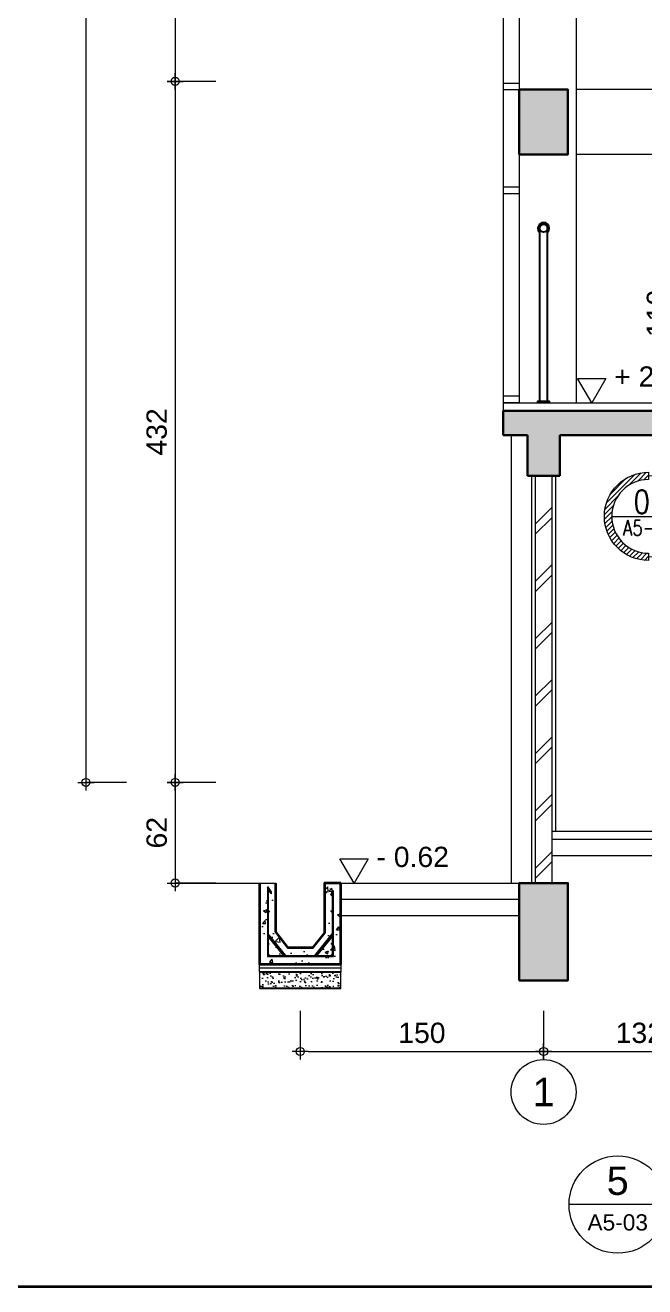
# Model space of a CAD drawing. Header units: millimetres. Extents: x -11 to 1625, y -267 to 180.
# Drawn here: x 1102.54 to 1110.18, y 9 to 24.55 of the extents above; entities that cross this region are included whole.
import ezdxf
from ezdxf.enums import TextEntityAlignment as Align

# ---------------------------------------------------------------- set-up
doc = ezdxf.new("R2010")
doc.units = ezdxf.units.MM
for name, color, linetype, lineweight in [('ars', 11, 'Continuous', 5), ('ARSIR BETON', 47, 'Continuous', 5), ('ARSIR WARNA', 43, 'Continuous', 0), ('balok', 111, 'Continuous', 35), ('bata', 5, 'Continuous', 25), ('blk', 1, 'Continuous', 30), ('GRS KOP', 1, 'Continuous', 35), ('kop', 7, 'Continuous', 20), ('kus', 63, 'Continuous', 15), ('lan', 7, 'Continuous', 15), ('not', 7, 'Continuous', 20), ('sol kol', 8, 'Continuous', 0), ('tem', 5, 'Continuous', 20), ('u', 6, 'Continuous', 20)]:
    doc.layers.add(name, color=color, linetype=linetype, lineweight=lineweight)
doc.styles.add('ATTR', font='romans.shx', dxfattribs={"width": 0.8, "height": 1.735066})
doc.styles.add('BARU', font='complex.shx')
doc.styles.add('S', font='SIMPLEX', dxfattribs={"width": 1.1})
doc.styles.get("Standard").update_dxf_attribs({"font": 'ARIALUNI.TTF'})
doc.linetypes.add('BATTING', pattern='A,0.0001,-0.1,[134,ltypeshp.shx,S=0.1,R=0,X=-0.1,Y=0],-0.2,[134,ltypeshp.shx,S=0.1,R=180,X=0.1,Y=0],-0.1', length=0.4001)
doc.dimstyles.new('SK 50', dxfattribs={"dimtxt": 0.25, "dimasz": 0.1, "dimexe": 0, "dimexo": 0, "dimgap": 0.1, "dimtad": 1, "dimdec": 0, "dimlfac": 50, "dimzin": 12, "dimdsep": 46, "dimtxsty": 'Standard', "dimblk": 'BULAT', "dimcen": 0.1, "dimclrd": 256, "dimclre": 256, "dimclrt": 256, "dimadec": 0, "dimazin": 3, "dimtfac": 1, "dimtdec": 0, "dimtofl": 0, "dimtmove": 0, "dimatfit": 3, "dimldrblk": 'BULAT', "dimfxl": 0, "dimtolj": 1, "dimtzin": 0, "dimlwd": -1, "dimlwe": -1, "dimarcsym": 0})

# ---------------------------------------------------------------- blocks, each defined once
blk = doc.blocks.new('kop')
at = {"layer": 'GRS KOP'}
blk.add_lwpolyline([(1, 54), (83, 54), (83, 1), (1, 1)], close=True, dxfattribs=at)
at = {"layer": 'kop', "style": 'BARU', "flags": 4}
for p, height in [((73.8, 5.4), 0.35), ((80.303, 5.382), 0.25), ((73.8, 4.9), 0.35), ((80.303, 4.882), 0.25), ((73.8, 4.4), 0.35), ((80.303, 4.382), 0.25)]:
    blk.add_attdef('-', p, '', height=height, dxfattribs=at)
at = {"layer": 'kop', "flags": 4}
for tag, p in [('AR-00', (78.057, 2.648)), ('00', (81.238, 2.647))]:
    blk.add_attdef(tag, text='', height=0.35, dxfattribs=at).set_placement(p, align=Align.MIDDLE)
blk = doc.blocks.new('BULAT')
for p, q in [((-1, 0), (1, 0)), ((0, -1), (0, 1))]:
    blk.add_line(p, q)
blk.add_circle((0, 0), 0.5)
blk = doc.blocks.new('*D91')
at = {"layer": 'Defpoints', "color": 0, "ltscale": 0.15}
for p in [(1108.932, 12.4), (1111.582, 12.4), (1111.582, 11.9)]:
    blk.add_point(p, dxfattribs=at)
at = {"layer": 'u', "ltscale": 0.15}
for p, q in [((1108.932, 12.4), (1108.932, 11.9)), ((1111.582, 12.4), (1111.582, 11.9)), ((1109.032, 11.9), (1111.482, 11.9))]:
    blk.add_line(p, q, dxfattribs=at)
at = {"layer": 'u', "ltscale": 0.15, "xscale": 0.1, "yscale": 0.1, "zscale": 0.1, "rotation": 180}
blk.add_blockref('BULAT', (1108.932, 11.9), dxfattribs=at)
at = {"layer": 'u', "ltscale": 0.15, "xscale": 0.1, "yscale": 0.1, "zscale": 0.1}
blk.add_blockref('BULAT', (1111.582, 11.9), dxfattribs=at)
at = {"layer": 'u', "ltscale": 0.15, "insert": (1110.257, 12.128), "char_height": 0.25, "attachment_point": 5}
blk.add_mtext('\\A1;132.5', dxfattribs=at)
blk = doc.blocks.new('Ndtpd')
blk.add_line((0.747, 0), (-0.747, 0))
blk.add_circle((0, 0), 0.747)
at = {"flags": 4}
for tag, height, p in [('NO', 0.5, (0, 0.148)), ('NOLBR', 0.3, (0, -0.398))]:
    blk.add_attdef(tag, text='', height=height, dxfattribs=at).set_placement(p, align=Align.CENTER)
for tag, p, height in [('NDTPD', (1.516, 0.148), 0.5), ('SKALA', (1.523, -0.398), 0.3)]:
    blk.add_attdef(tag, p, '', height=height, dxfattribs=at)
blk = doc.blocks.new('*D92')
at = {"layer": 'Defpoints', "color": 0, "ltscale": 0.15}
for p in [(1104.891, 23.856), (1104.391, 15.216), (1104.891, 15.216)]:
    blk.add_point(p, dxfattribs=at)
at = {"layer": 'u', "ltscale": 0.15}
for p, q in [((1104.891, 23.856), (1104.391, 23.856)), ((1104.391, 23.756), (1104.391, 15.316)), ((1104.891, 15.216), (1104.391, 15.216))]:
    blk.add_line(p, q, dxfattribs=at)
at = {"layer": 'u', "ltscale": 0.15, "xscale": 0.1, "yscale": 0.1, "zscale": 0.1}
for p, rotation in [((1104.391, 23.856), 90), ((1104.391, 15.216), 270)]:
    blk.add_blockref('BULAT', p, dxfattribs=dict(at, rotation=rotation))
at = {"layer": 'u', "ltscale": 0.15, "insert": (1104.164, 19.536), "char_height": 0.25, "attachment_point": 5, "rotation": 90}
blk.add_mtext('\\A1;432', dxfattribs=at)
blk = doc.blocks.new('*D93')
at = {"layer": 'Defpoints', "color": 0, "ltscale": 0.15}
for p in [(1104.891, 31.776), (1104.391, 23.856), (1104.891, 23.856)]:
    blk.add_point(p, dxfattribs=at)
at = {"layer": 'u', "ltscale": 0.15}
for p, q in [((1104.891, 31.776), (1104.391, 31.776)), ((1104.391, 31.676), (1104.391, 23.956)), ((1104.891, 23.856), (1104.391, 23.856))]:
    blk.add_line(p, q, dxfattribs=at)
at = {"layer": 'u', "ltscale": 0.15, "xscale": 0.1, "yscale": 0.1, "zscale": 0.1}
for p, rotation in [((1104.391, 31.776), 90), ((1104.391, 23.856), 270)]:
    blk.add_blockref('BULAT', p, dxfattribs=dict(at, rotation=rotation))
at = {"layer": 'u', "ltscale": 0.15, "insert": (1104.164, 27.816), "char_height": 0.25, "attachment_point": 5, "rotation": 90}
blk.add_mtext('\\A1;396', dxfattribs=at)
blk = doc.blocks.new('*D97')
at = {"layer": 'Defpoints', "color": 0, "ltscale": 0.15}
for p in [(1104.891, 15.216), (1104.391, 13.976), (1104.891, 13.976)]:
    blk.add_point(p, dxfattribs=at)
at = {"layer": 'u', "ltscale": 0.15}
for p, q in [((1104.891, 15.216), (1104.391, 15.216)), ((1104.391, 15.116), (1104.391, 14.076)), ((1104.891, 13.976), (1104.391, 13.976))]:
    blk.add_line(p, q, dxfattribs=at)
at = {"layer": 'u', "ltscale": 0.15, "xscale": 0.1, "yscale": 0.1, "zscale": 0.1}
for p, rotation in [((1104.391, 15.216), 90), ((1104.391, 13.976), 270)]:
    blk.add_blockref('BULAT', p, dxfattribs=dict(at, rotation=rotation))
at = {"layer": 'u', "ltscale": 0.15, "insert": (1104.164, 14.596), "char_height": 0.25, "attachment_point": 5, "rotation": 90}
blk.add_mtext('\\A1;62', dxfattribs=at)
blk = doc.blocks.new('*D98')
at = {"layer": 'Defpoints', "color": 0, "ltscale": 0.15}
for p in [(1103.791, 47.496), (1103.291, 15.216), (1103.791, 15.216)]:
    blk.add_point(p, dxfattribs=at)
at = {"layer": 'u', "ltscale": 0.15}
for p, q in [((1103.791, 47.496), (1103.291, 47.496)), ((1103.291, 47.396), (1103.291, 15.316)), ((1103.791, 15.216), (1103.291, 15.216))]:
    blk.add_line(p, q, dxfattribs=at)
at = {"layer": 'u', "ltscale": 0.15, "xscale": 0.1, "yscale": 0.1, "zscale": 0.1}
for p, rotation in [((1103.291, 47.496), 90), ((1103.291, 15.216), 270)]:
    blk.add_blockref('BULAT', p, dxfattribs=dict(at, rotation=rotation))
at = {"layer": 'u', "ltscale": 0.15, "insert": (1103.064, 31.356), "char_height": 0.25, "attachment_point": 5, "rotation": 90}
blk.add_mtext('\\A1;1614', dxfattribs=at)
blk = doc.blocks.new('PEIL')
blk.add_lwpolyline([(-0.188, 0.325), (0.188, 0.325), (0, 0)], close=True)
at = {"style": 'S', "width": 1.1, "flags": 4}
blk.add_attdef('CAT', (0.265, 0.036), '', height=0.2, dxfattribs=at)
blk = doc.blocks.new('NAV')
blk.add_circle((0, -0.4), 0.4)
at = {"style": 'S', "width": 0.75, "flags": 4}
blk.add_attdef('AV', text='', height=0.3, dxfattribs=at).set_placement((0, -0.4), align=Align.MIDDLE)
blk = doc.blocks.new('*D99')
at = {"layer": 'Defpoints', "color": 0, "ltscale": 0.15}
for p in [(1105.932, 12.4), (1108.932, 12.4), (1108.932, 11.9)]:
    blk.add_point(p, dxfattribs=at)
at = {"layer": 'u', "ltscale": 0.15}
for p, q in [((1105.932, 12.4), (1105.932, 11.9)), ((1108.932, 12.4), (1108.932, 11.9)), ((1106.032, 11.9), (1108.832, 11.9))]:
    blk.add_line(p, q, dxfattribs=at)
at = {"layer": 'u', "ltscale": 0.15, "xscale": 0.1, "yscale": 0.1, "zscale": 0.1, "rotation": 180}
blk.add_blockref('BULAT', (1105.932, 11.9), dxfattribs=at)
at = {"layer": 'u', "ltscale": 0.15, "xscale": 0.1, "yscale": 0.1, "zscale": 0.1}
blk.add_blockref('BULAT', (1108.932, 11.9), dxfattribs=at)
at = {"layer": 'u', "ltscale": 0.15, "insert": (1107.432, 12.128), "char_height": 0.25, "attachment_point": 5}
blk.add_mtext('\\A1;150', dxfattribs=at)
blk = doc.blocks.new('*D3106')
at = {"layer": 'Defpoints', "color": 0, "ltscale": 0.15}
for p in [(1111.132, 22.096), (1110.556, 19.896), (1111.182, 19.896)]:
    blk.add_point(p, dxfattribs=at)
at = {"layer": 'u', "ltscale": 0.15}
for p, q in [((1111.132, 22.096), (1110.556, 22.096)), ((1110.556, 21.996), (1110.556, 19.996)), ((1111.182, 19.896), (1110.556, 19.896))]:
    blk.add_line(p, q, dxfattribs=at)
at = {"layer": 'u', "ltscale": 0.15, "xscale": 0.1, "yscale": 0.1, "zscale": 0.1}
for p, rotation in [((1110.556, 22.096), 90), ((1110.556, 19.896), 270)]:
    blk.add_blockref('BULAT', p, dxfattribs=dict(at, rotation=rotation))
at = {"layer": 'u', "ltscale": 0.15, "insert": (1110.329, 20.996), "char_height": 0.25, "attachment_point": 5, "rotation": 90}
blk.add_mtext('\\A1;110', dxfattribs=at)
blk = doc.blocks.new('NOT15')
at = {"layer": 'not'}
h = blk.add_hatch(dxfattribs=at)
h.set_pattern_fill('ANSI31', color=4, scale=0.324348, style=0)
h.set_pattern_definition([(45, (3660.145562, 1556.199183), (-0.0286686186, 0.0286686186), [])])
edge = h.paths.add_edge_path()
edge.add_line((0, 1.016), (0, 0.928))
edge.add_arc((0, 0.486), 0.442, 90, 270)
edge.add_line((0, 0.044), (0, -0.044))
edge.add_arc((0, 0.486), 0.53, 90, 270, ccw=False)
at = {"layer": 'not', "color": 4}
blk.add_lwpolyline([(0, 1.016), (0, 0.928, 1), (0, 0.044), (0, -0.044, -1)], format="xyb", close=True, dxfattribs=at)
blk.add_lwpolyline([(-0.442, 0.486), (0.486, 0.486)], dxfattribs=at)
blk.add_arc((0, 0.486), 0.486, 270, 90, dxfattribs=at)
at = {"style": 'ATTR', "width": 0.8}
for tag, height, p in [('NOT', 0.281, (0.015, 0.661)), ('AR-OO', 0.181, (0.017, 0.348))]:
    blk.add_attdef(tag, text='', height=height, dxfattribs=at).set_placement(p, align=Align.MIDDLE_CENTER)

msp = doc.modelspace()

# ---------------------------------------------------------------- hatches: boundary and pattern name
at = {"layer": 'ars'}
h = msp.add_hatch(dxfattribs=at)
h.set_pattern_fill('TEMBOK', color=256, scale=0.5)
h.set_pattern_definition([(45, (1080.9402, -84.442), (-0.3535534, 0.3535534), []), (45, (1081.0652, -84.442), (-0.3535534, 0.3535534), [])])
h.paths.add_polyline_path([(1108.8317676, 13.9759917), (1108.8317676, 18.9959917), (1109.0317676, 18.9959917), (1109.0317676, 13.9759917)])
at = {"layer": 'ARSIR BETON'}
h = msp.add_hatch(dxfattribs=at)
h.set_pattern_fill('AR-CONC', color=256, scale=0.0025, style=0)
h.set_pattern_definition([(50, (854.5511, -59.4925), (0.4554469, -0.0398464), [0.04762345, -0.523858]), (355, (854.5511, -59.4925), (-0.0881042, 0.4776261), [0.0380988, -0.4190864]), (100.451, (854.58906, -59.4958), (0.3673443, 0.4377775), [0.0404737, -0.44521055]), (46.1842, (854.5511, -59.3655), (0.6776756, -0.1051024), [0.0714352, -0.785787]), (96.6356, (854.6076, -59.37425), (0.5934913, 0.6185438), [0.0607105, -0.6678158]), (351.184, (854.5511, -59.3655), (0.5934922, 0.6185427), [0.0571481, -0.6286296]), (21, (854.6146, -59.39724), (0.3790249, -0.2556555), [0.04762345, -0.523858]), (326, (854.6146, -59.39724), (0.15450006, 0.460455), [0.0380988, -0.4190864]), (71.4514, (854.6462, -59.41855), (0.5335239, 0.2048005), [0.0404737, -0.44521055]), (37.5, (854.5511, -59.49249), (0.00772126, 0.21138073), [0, -0.41400656, 0, -0.4254362, 0, -0.42067384]), (7.5, (854.5511, -59.49249), (0.16704373, 0.2504433), [0, -0.24256213, 0, -0.40448187, 0, -0.1603323]), (327.5, (854.4095, -59.49249), (0.33896548, -0.0143214), [0, -0.15874485, 0, -0.49528392, 0, -0.65720366]), (317.5, (854.346, -59.4925), (0.37031093, 0.06356416), [0, -0.2063683, 0, -0.32891932, 0, -0.46670985])])
h.paths.add_polyline_path([(1106.2317741, 13.6759949), (1106.4317676, 13.6759949), (1106.4317676, 12.9760177), (1105.4318, 12.9760177), (1105.4318, 13.9759852), (1105.6317935, 13.9759852), (1105.6317935, 13.3760047), (1105.7817887, 13.1760112), (1106.0817789, 13.1760112), (1106.2297695, 13.3616347), (1106.2300879, 13.4592234), (1106.2317741, 13.4616315)])
h.paths.add_polyline_path([(1106.4317676, 13.7560588), (1106.2317741, 13.7560588), (1106.2317741, 13.9759852), (1106.3317708, 13.9759852), (1106.4317676, 13.9759852)])
h = msp.add_hatch(dxfattribs=at)
h.set_pattern_fill('AR-SAND', color=256, scale=0.002, style=0)
h.set_pattern_definition([(37.5, (1344.841695, -39.80717), (-0.003199959, 0.09787947), [0, -0.077213493, 0, -0.086357196, 0, -0.08254732]), (7.5, (1344.8417, -39.80717), (0.08990174, 0.143360366), [0, -0.041654648, 0, -0.06959374, 0, -0.026669134]), (327.5, (1344.77921, -39.80717), (0.158193338, 0.000287428), [0, -0.025399175, 0, -0.091437032, 0, -0.119376125]), (317.5, (1344.77921, -39.80717), (0.15270633, 0.04458442), [0, -0.012699588, 0, -0.059942054, 0, -0.068577774])])
h.paths.add_polyline_path([(1105.4318, 12.6760274), (1106.4317676, 12.6760274), (1106.4317676, 12.8760209), (1105.4318, 12.8760209)])
at = {"layer": 'sol kol'}
h = msp.add_hatch(color=256, dxfattribs=at)
h.dxf.hatch_style = 1
h.paths.add_polyline_path([(1108.6317676, 22.9559917), (1109.2317676, 22.9559917), (1109.2317676, 23.7559917), (1108.6317676, 23.7559917)])
h = msp.add_hatch(color=256, dxfattribs=at)
h.dxf.hatch_style = 1
h.paths.add_polyline_path([(1113.2317676, 18.3559917), (1113.2317676, 18.7159917), (1112.6317676, 18.7159917), (1112.6317676, 19.0759917), (1112.0317676, 19.0759917), (1112.0317676, 19.4359917), (1111.4317676, 19.4359917), (1111.4317676, 19.7959917), (1108.4317676, 19.7959917), (1108.4317676, 19.4959917), (1108.7317676, 19.4959917), (1108.7317676, 18.9959917), (1109.1317676, 18.9959917), (1109.1317676, 19.4959917), (1110.7486724, 19.4959917), (1117.6317676, 15.3661346), (1117.6317676, 12.7759917), (1118.2317676, 12.7759917), (1118.2317676, 13.9759917), (1118.0317676, 13.9759917), (1118.0317676, 15.8359917), (1117.4317676, 15.8359917), (1117.4317676, 16.1959917), (1116.8317676, 16.1959917), (1116.8317676, 16.5559917), (1116.2317676, 16.5559917), (1116.2317676, 16.9159917), (1115.6317676, 16.9159917), (1115.6317676, 17.2759917), (1115.0317676, 17.2759917), (1115.0317676, 17.6359917), (1114.4317676, 17.6359917), (1114.4317676, 17.9959917), (1113.8317676, 17.9959917), (1113.8317676, 18.3559917)])
h = msp.add_hatch(color=256, dxfattribs=at)
h.dxf.hatch_style = 1
h.paths.add_polyline_path([(1108.6317676, 12.7759917), (1109.2317676, 12.7759917), (1109.2317676, 13.9759917), (1108.6317676, 13.9759917)])

# ---------------------------------------------------------------- linework, layer by layer
for p, q in [((1106.4317676, 12.8760209), (1105.4318, 12.8760209)), ((1106.4317676, 12.6760274), (1105.4318, 12.6760274))]:
    msp.add_line(p, q)
msp.add_lwpolyline([(1108.9817676, 22.0459917, 1), (1108.8817676, 22.0459917), (1108.8817676, 19.9159917), (1108.9817676, 19.9159917)], format="xyb", close=True)
msp.add_lwpolyline([(1109.0017676, 19.8959917), (1108.8617676, 19.8959917), (1108.8617676, 19.9159917), (1109.0017676, 19.9159917)], close=True)
msp.add_circle((1108.9317676, 22.0459917), 0.05)
msp.add_arc((1108.9317676, 22.0459917), 0.07, 315.5846914, 224.4153086)
at = {"layer": 'ars'}
for points in [[(1108.8317676, 13.9759917), (1108.8317676, 18.9959917), (1109.0317676, 18.9959917), (1109.0317676, 13.9759917)], [(1105.4318, 12.9760177), (1106.4317676, 12.9760177), (1106.4317676, 12.8760209), (1105.4318, 12.8760209)], [(1105.4318, 12.6760274), (1106.4317676, 12.6760274), (1106.4317676, 12.8760209), (1105.4318, 12.8760209)]]:
    msp.add_lwpolyline(points, close=True, dxfattribs=at)
at = {"layer": 'ARSIR WARNA', "linetype": 'BATTING', "ltscale": 0.12}
msp.add_lwpolyline([(1106.4317676, 12.9260193), (1105.4318, 12.9260193)], dxfattribs=at)
at = {"layer": 'balok', "ltscale": 0.01}
for points in [[(1105.4318, 13.9759917), (1105.4318, 12.9760177), (1106.4317676, 12.9760177), (1106.4317676, 13.9759852)], [(1106.4317676, 13.9759852), (1106.2317741, 13.9759852), (1106.2317741, 13.3616347), (1106.0817789, 13.1760112), (1105.7817887, 13.1760112), (1105.6317935, 13.3760047), (1105.6318, 13.9759917)], [(1106.4317676, 13.7560588), (1106.4317676, 13.8759884)]]:
    msp.add_lwpolyline(points, dxfattribs=at)
at = {"layer": 'bata', "lineweight": 9}
for p, q in [((1105.5267969, 13.9302099), (1105.5267969, 13.0710146)), ((1105.5367966, 13.8984949), (1105.5367966, 13.0810143)), ((1106.3310563, 13.0810143), (1106.3310563, 13.8476116)), ((1106.341056, 13.0710146), (1106.341056, 13.8849309)), ((1105.5267969, 13.0710146), (1106.341056, 13.0710146)), ((1105.5367966, 13.0810143), (1106.3310563, 13.0810143))]:
    msp.add_line(p, q, dxfattribs=at)
at = {"layer": 'bata'}
for p, q in [((1105.5700635, 13.850985), (1105.5782547, 13.8567206)), ((1105.5367966, 13.3474837), (1105.7499722, 13.0810143)), ((1105.5367966, 13.3218721), (1105.7294829, 13.0810143)), ((1106.1135954, 13.0810143), (1106.3310563, 13.3528404)), ((1106.1340847, 13.0810143), (1106.3310563, 13.3272287))]:
    msp.add_line(p, q, dxfattribs=at)
for points in [[(1105.5782547, 13.8567206), (1105.5267969, 13.9302099)], [(1105.5782547, 13.8567206), (1105.5700635, 13.850985), (1105.5367966, 13.8984949)]]:
    msp.add_lwpolyline(points, dxfattribs=at)
at = {"layer": 'bata', "lineweight": 9}
msp.add_lwpolyline([(1106.3310563, 13.8476116), (1106.3186372, 13.826101), (1106.3099772, 13.8311008), (1106.341056, 13.8849309)], dxfattribs=at)
at = {"layer": 'bata'}
for centre in [(1105.5421653, 13.8785245), (1106.3257548, 13.827673), (1105.53788, 13.6259966), (1105.53788, 13.6259966), (1105.5413272, 13.6259966), (1106.3256876, 13.6259966), (1106.3256876, 13.6259966), (1105.5393226, 13.2260095), (1106.323683, 13.2260095), (1105.5421653, 13.086383), (1106.3248495, 13.086383)]:
    msp.add_circle(centre, 0.0053687, dxfattribs=at)
at = {"layer": 'blk'}
for p, q in [((1108.4317676, 19.7959917), (1111.4317676, 19.7959917)), ((1108.4317676, 19.7959917), (1108.4317676, 19.4959917)), ((1108.4317676, 19.4959917), (1108.7317676, 19.4959917)), ((1108.7317676, 18.9959917), (1108.7317676, 19.4959917)), ((1109.1317676, 19.4959917), (1110.7486724, 19.4959917)), ((1109.1317676, 18.9959917), (1109.1317676, 19.4959917)), ((1108.7317676, 18.9959917), (1109.1317676, 18.9959917))]:
    msp.add_line(p, q, dxfattribs=at)
for points in [[(1108.6317676, 22.9559917), (1109.2317676, 22.9559917), (1109.2317676, 23.7559917), (1108.6317676, 23.7559917)], [(1108.6317676, 12.7759917), (1109.2317676, 12.7759917), (1109.2317676, 13.9759917), (1108.6317676, 13.9759917)]]:
    msp.add_lwpolyline(points, close=True, dxfattribs=at)
at = {"layer": 'kus'}
for p, q in [((1108.4317676, 44.9759917), (1108.4317676, 19.8959917)), ((1108.6317676, 44.9759917), (1108.6317676, 19.8959917)), ((1108.4317676, 23.8359917), (1108.6317676, 23.8359917)), ((1108.4317676, 23.7559917), (1108.6317676, 23.7559917)), ((1108.4317676, 22.5559917), (1108.6317676, 22.5559917)), ((1108.4317676, 22.4759917), (1108.6317676, 22.4759917)), ((1108.6317676, 19.9759917), (1108.4317676, 19.9759917)), ((1108.6317676, 19.8959917), (1108.4317676, 19.8959917))]:
    msp.add_line(p, q, dxfattribs=at)
at = {"layer": 'lan'}
for p, q in [((1113.9984342, 23.7559917), (1109.3317676, 23.7559917)), ((1112.6651009, 22.9559917), (1109.3274357, 22.9559917)), ((1108.4317676, 19.8959917), (1111.5317676, 19.8959917)), ((1108.4317676, 19.8959917), (1108.4317676, 19.7959917)), ((1109.0317676, 14.6159917), (1117.6317676, 14.6159917)), ((1109.0317676, 14.5159917), (1117.6317676, 14.5159917)), ((1109.0317676, 14.3159917), (1117.6317676, 14.3159917)), ((1104.3217517, 13.9759917), (1105.6317676, 13.9759917)), ((1105.6318, 13.9759917), (1105.6318, 13.7759917)), ((1105.6318, 13.9759917), (1105.6318, 13.7759917)), ((1106.2317676, 13.9759917), (1106.2317676, 13.7759917)), ((1106.2317676, 13.9759917), (1108.6317676, 13.9759917)), ((1106.4317676, 13.9759852), (1106.4317676, 13.8479894)), ((1106.4317676, 13.9759852), (1106.4317676, 13.8479894)), ((1106.4317676, 13.7759917), (1108.6317676, 13.7759917)), ((1106.4317676, 13.5759917), (1108.6317676, 13.5759917))]:
    msp.add_line(p, q, dxfattribs=at)
at = {"layer": 'tem'}
for p, q in [((1109.3317676, 27.4159917), (1109.3317676, 19.8959917)), ((1108.5317676, 19.4959917), (1108.5317676, 13.9759917)), ((1108.7817676, 18.9959917), (1108.7817676, 13.9759917)), ((1109.0817676, 14.6159917), (1109.0817676, 18.9959917)), ((1105.4317676, 13.9759917), (1105.4317676, 13.1759917)), ((1106.4317676, 13.9759852), (1106.4317676, 13.1760112)), ((1106.4318, 13.9759917), (1106.4318, 13.1759917)), ((1106.4318, 13.9759917), (1106.4318, 13.1759917)), ((1106.4318, 13.9759917), (1106.4318, 13.1759917)), ((1105.4318, 13.7759917), (1105.4318, 13.1759917)), ((1105.4318, 13.7759917), (1105.4318, 13.1759917)), ((1105.4318, 13.7759917), (1105.4318, 13.1759917)), ((1106.4317676, 13.7759917), (1106.4317676, 13.1759917))]:
    msp.add_line(p, q, dxfattribs=at)

# ---------------------------------------------------------------- block references
at = {"xscale": 1.026892176462654, "yscale": 1.026892176462654, "zscale": 1.026892176462654}
msp.add_blockref('NOT15', (1110.2255833, 17.9959005), dxfattribs=at).add_auto_attribs({'NOT': '07', 'AR-OO': 'A5-03'})
at = {"layer": 'kop'}
msp.add_blockref('kop', (1079.214162, 7.9999999), dxfattribs=at)
at = {"layer": 'not'}
ref = msp.add_blockref('PEIL', (1109.5247145, 19.8959917), dxfattribs=dict(at, xscale=0.9237604307034012, yscale=0.9237604307034012, zscale=0.9237604307034012))
ref.add_attrib('CAT', '+ 2.34 BORDES', (1109.801388, 20.0932976), dxfattribs={"layer": '0', "height": 0.25, "flags": 4})
ref = msp.add_blockref('PEIL', (1106.595345, 13.9759917), dxfattribs=dict(at, xscale=0.9237604307034012, yscale=0.9237604307034012, zscale=0.9237604307034012))
ref.add_attrib('CAT', '- 0.62', (1106.8720186, 14.1732976), dxfattribs={"layer": '0', "height": 0.25, "flags": 4})
ref = msp.add_blockref('NAV', (1108.9317676, 11.8004147), dxfattribs=at)
ref.add_attrib('AV', '1', dxfattribs={"layer": '0', "height": 0.35, "flags": 4}).set_placement((1108.9317676, 11.4004147), align=Align.MIDDLE)
ref = msp.add_blockref('Ndtpd', (1109.8454853, 10.0136155), dxfattribs=dict(at, xscale=0.803212851405533, yscale=0.803212851405533, zscale=0.803212851405533))
ref.add_attrib('NO', '5', dxfattribs={"layer": '0', "height": 0.35, "flags": 4}).set_placement((1109.8451581, 10.1321414), align=Align.CENTER)
ref.add_attrib('NDTPD', 'POTONGAN TANGGA', (1111.06317, 10.1321414), dxfattribs={"layer": '0', "height": 0.35, "flags": 4})
ref.add_attrib('NOLBR', 'A5-03', dxfattribs={"layer": '0', "height": 0.2, "flags": 4}).set_placement((1109.8451581, 9.6936456), align=Align.CENTER)
ref.add_attrib('SKALA', 'SKALA 1 : 50', (1111.06897, 9.6936456), dxfattribs={"layer": '0', "height": 0.25, "flags": 4})

# ---------------------------------------------------------------- dimensions: what is measured, and where the dimension line sits
at = {"layer": 'u', "ltscale": 0.15}
for base, p1, p2, picture, middle in [((1103.291243, 15.2159917), (1103.791243, 47.4959917), (1103.791243, 15.2159917), '*D98', (1103.291243, 31.3559917)), ((1104.391243, 23.8559917), (1104.891243, 31.7759917), (1104.891243, 23.8559917), '*D93', (1104.391243, 27.8159917)), ((1104.391243, 15.2159917), (1104.891243, 23.8559917), (1104.891243, 15.2159917), '*D92', (1104.391243, 19.5359917)), ((1104.391243, 13.9759917), (1104.891243, 15.2159917), (1104.891243, 13.9759917), '*D97', (1104.391243, 14.5959917))]:
    dim = msp.add_linear_dim(base=base, p1=p1, p2=p2, angle=270, dimstyle='SK 50', dxfattribs=at)
    dim.commit()
    dim.dimension.update_dxf_attribs({"geometry": picture, "text_midpoint": middle, "dimtype": 160})
dim = msp.add_linear_dim(base=(1110.5564571, 19.8959917), p1=(1111.1317676, 22.0959917), p2=(1111.1817676, 19.8959917), angle=90, dimstyle='SK 50', dxfattribs=at)
dim.commit()
dim.dimension.update_dxf_attribs({"geometry": '*D3106', "text_midpoint": (1110.3287285, 20.9959917)})
dim = msp.add_linear_dim(base=(1108.9317676, 11.9004147), p1=(1105.9317676, 12.4004147), p2=(1108.9317676, 12.4004147), dimstyle='SK 50', dxfattribs=at)
dim.commit()
dim.dimension.update_dxf_attribs({"geometry": '*D99', "text_midpoint": (1107.4317676, 11.9004147), "dimtype": 160})
dim = msp.add_linear_dim(base=(1111.5817676, 11.9004147), p1=(1108.9317676, 12.4004147), p2=(1111.5817676, 12.4004147), dimstyle='SK 50', override={"dimdec": 1}, dxfattribs=at)
dim.commit()
dim.dimension.update_dxf_attribs({"geometry": '*D91', "text_midpoint": (1110.2567676, 11.9004147), "dimtype": 160})

doc.saveas('drawing.dxf')
